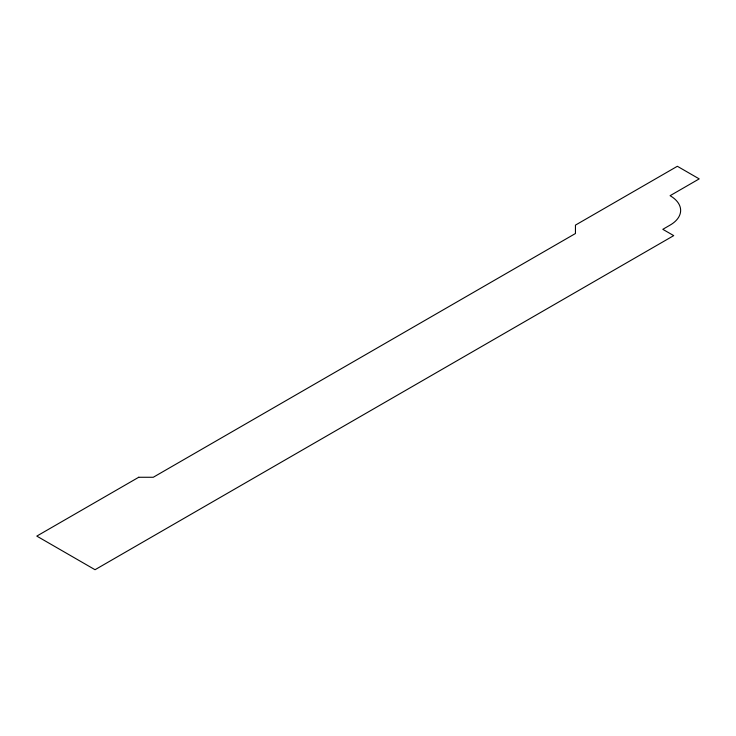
<?xml version="1.0" encoding="UTF-8"?>
<svg xmlns="http://www.w3.org/2000/svg" width="736" height="736" viewBox="0 0 736 736"><rect width="100%" height="100%" fill="white"/><g stroke="black" fill="none" stroke-linecap="round" stroke-linejoin="round"><path stroke-width="1.1" d="M138.708 477.268L36.8 536.102L95.036 569.719L673.725 235.621L662.805 229.319L670.082 225.115A36.027 20.801 0 0 0 670.082 195.693L699.2 178.885L677.359 166.281L575.451 225.115L575.451 233.514L153.263 477.268L138.708 477.268"/></g></svg>
